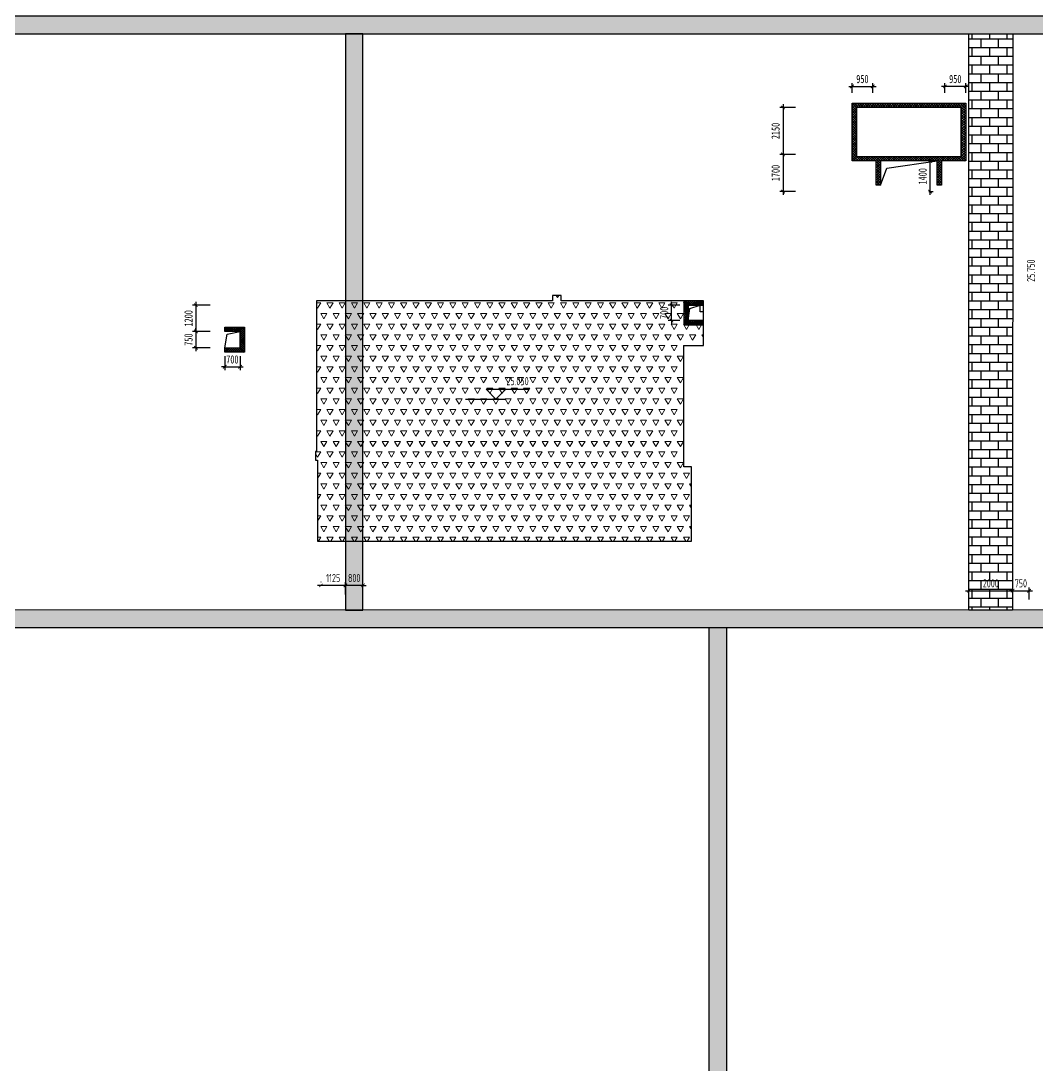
# Model space of a CAD drawing. Extents: x -302153 to 1239823, y 44204 to 1496698.
# Drawn here: x 1051799 to 1098292, y 829547 to 877340 of the extents above; entities that cross this region are included whole.
import ezdxf
from ezdxf.enums import TextEntityAlignment as Align

# ---------------------------------------------------------------- set-up
doc = ezdxf.new("R2010")
doc.units = 0
doc.header["$LTSCALE"] = 1500
doc.header["$MEASUREMENT"] = 0
doc.layers.get('0').update_dxf_attribs({"linetype": 'CONTINUOUS'})
doc.layers.get('Defpoints').update_dxf_attribs({"color": 2, "linetype": 'CONTINUOUS'})
doc.layers.add('HATCH', color=254, linetype='CONTINUOUS', lineweight=0)
for name, color, linetype in [('HATCH1', 181, 'CONTINUOUS'), ('S_HOLE', 201, 'CONTINUOUS'), ('S_HOLE_TEXT', 201, 'CONTINUOUS'), ('S_PLAN_DIMS', 3, 'CONTINUOUS'), ('SD_DIMS', 3, 'CONTINUOUS'), ('SD_THIN', 83, 'CONTINUOUS'), ('SE_HACH', 253, 'CONTINUOUS'), ('后浇带', 7, 'CONTINUOUS')]:
    doc.layers.add(name, color=color, linetype=linetype)
doc.styles.add('TH-STYLE3', font='tssdeng.shx', dxfattribs={"width": 0.7, "bigfont": 'tssdchn.shx'})
doc.styles.add('TSSD_Dimension', font='', dxfattribs={"width": 0.7})
doc.styles.add('TSSD_Label', font='tssdeng.shx', dxfattribs={"width": 0.7, "bigfont": 'hztxt.shx'})
doc.styles.get('TSSD_Dimension').set_extended_font_data('SimSun')
doc.dimstyles.new('TSSD_150_150', dxfattribs={"dimtxt": 375, "dimasz": 150, "dimexe": 150, "dimexo": 375, "dimgap": 150, "dimtad": 1, "dimdec": 0, "dimzin": 0, "dimdsep": 46, "dimtxsty": 'TSSD_Dimension', "dimblk": 'ARCHTICK', "dimblk1": 'ARCHTICK', "dimblk2": 'ARCHTICK', "dimcen": 0, "dimdle": 150, "dimclrt": 7, "dimadec": 0, "dimazin": 0, "dimtfac": 1, "dimtdec": 0, "dimtix": 1, "dimtmove": 2, "dimatfit": 3, "dimfxl": 1, "dimtolj": 1, "dimtzin": 0, "dimarcsym": 0})
pattern_1 = [(45, (0, 0), (-44.9012806, 44.9012806), []), (135, (0, 0), (-44.9012806, -44.9012806), [])]

# ---------------------------------------------------------------- blocks, each defined once
blk = doc.blocks.new('_ArchTick')
at = {"color": 0, "const_width": 0.25}
blk.add_lwpolyline([(-0.53, -0.53), (0.53, 0.53)], dxfattribs=at)
blk = doc.blocks.new('*D82')
at = {"layer": 'Defpoints', "color": 0, "transparency": 16777216}
for p in [(1081568, 864327), (1082324, 864327), (1082323, 863627)]:
    blk.add_point(p, dxfattribs=at)
at = {"layer": 'S_HOLE', "color": 0, "lineweight": -2, "transparency": 16777216}
for p, q in [((1081949, 864327), (1081418, 864327)), ((1081568, 864327), (1081568, 864477)), ((1081568, 863627), (1081568, 864327)), ((1081948, 863627), (1081418, 863627)), ((1081568, 863627), (1081568, 863477))]:
    blk.add_line(p, q, dxfattribs=at)
at = {"layer": 'S_HOLE', "color": 0, "lineweight": -2, "transparency": 16777216, "xscale": 150, "yscale": 150, "zscale": 150}
for p, rotation in [((1081568, 864327), 270), ((1081568, 863627), 90)]:
    blk.add_blockref('_ArchTick', p, dxfattribs=dict(at, rotation=rotation))
at = {"layer": 'S_HOLE', "color": 7, "transparency": 16777216, "insert": (1081230, 863977), "char_height": 375, "attachment_point": 5, "rotation": 90, "style": 'TSSD_Dimension'}
blk.add_mtext('\\A1;700', dxfattribs=at)
blk = doc.blocks.new('*D84')
at = {"layer": 'Defpoints', "color": 0, "transparency": 16777216}
for p in [(1061124, 862377), (1061824, 862377), (1061824, 861507)]:
    blk.add_point(p, dxfattribs=at)
at = {"layer": 'S_HOLE', "color": 0, "lineweight": -2, "transparency": 16777216}
for p, q in [((1061124, 862002), (1061124, 861357)), ((1061824, 862002), (1061824, 861357)), ((1061124, 861507), (1060974, 861507)), ((1061124, 861507), (1061824, 861507)), ((1061824, 861507), (1061974, 861507))]:
    blk.add_line(p, q, dxfattribs=at)
at = {"layer": 'S_HOLE', "color": 0, "lineweight": -2, "transparency": 16777216, "xscale": 150, "yscale": 150, "zscale": 150}
blk.add_blockref('_ArchTick', (1061124, 861507), dxfattribs=at)
at = {"layer": 'S_HOLE', "color": 0, "lineweight": -2, "transparency": 16777216, "xscale": 150, "yscale": 150, "zscale": 150, "rotation": 180}
blk.add_blockref('_ArchTick', (1061824, 861507), dxfattribs=at)
at = {"layer": 'S_HOLE', "color": 7, "transparency": 16777216, "insert": (1061474, 861844), "char_height": 375, "attachment_point": 5, "style": 'TSSD_Dimension'}
blk.add_mtext('\\A1;700', dxfattribs=at)
blk = doc.blocks.new('*D85')
at = {"layer": 'Defpoints', "color": 0, "transparency": 16777216}
for p in [(1060831, 863127), (1059806, 862377), (1060831, 862377)]:
    blk.add_point(p, dxfattribs=at)
at = {"layer": 'S_HOLE', "color": 0, "lineweight": -2, "transparency": 16777216}
for p, q in [((1059806, 863127), (1059806, 863277)), ((1060456, 863127), (1059656, 863127)), ((1059806, 863127), (1059806, 862377)), ((1060456, 862377), (1059656, 862377)), ((1059806, 862377), (1059806, 862227))]:
    blk.add_line(p, q, dxfattribs=at)
at = {"layer": 'S_HOLE', "color": 0, "lineweight": -2, "transparency": 16777216, "xscale": 150, "yscale": 150, "zscale": 150}
for p, rotation in [((1059806, 863127), 270), ((1059806, 862377), 90)]:
    blk.add_blockref('_ArchTick', p, dxfattribs=dict(at, rotation=rotation))
at = {"layer": 'S_HOLE', "color": 7, "transparency": 16777216, "insert": (1059469, 862752), "char_height": 375, "attachment_point": 5, "rotation": 90, "style": 'TSSD_Dimension'}
blk.add_mtext('\\A1;750', dxfattribs=at)
blk = doc.blocks.new('*D86')
at = {"layer": 'Defpoints', "color": 0, "transparency": 16777216}
for p in [(1060831, 864327), (1059806, 863127), (1060831, 863127)]:
    blk.add_point(p, dxfattribs=at)
at = {"layer": 'S_HOLE', "color": 0, "lineweight": -2, "transparency": 16777216}
for p, q in [((1060456, 864327), (1059656, 864327)), ((1059806, 864477), (1059806, 862977)), ((1060456, 863127), (1059656, 863127))]:
    blk.add_line(p, q, dxfattribs=at)
at = {"layer": 'S_HOLE', "color": 0, "lineweight": -2, "transparency": 16777216, "xscale": 150, "yscale": 150, "zscale": 150}
for p, rotation in [((1059806, 864327), 90), ((1059806, 863127), 270)]:
    blk.add_blockref('_ArchTick', p, dxfattribs=dict(at, rotation=rotation))
at = {"layer": 'S_HOLE', "color": 7, "transparency": 16777216, "insert": (1059469, 863727), "char_height": 375, "attachment_point": 5, "rotation": 90, "style": 'TSSD_Dimension'}
blk.add_mtext('\\A1;1200', dxfattribs=at)
blk = doc.blocks.new('*D122')
at = {"layer": 'Defpoints', "color": 0, "transparency": 16777216}
for p in [(1092965, 870927), (1093393, 870927), (1092965, 869527)]:
    blk.add_point(p, dxfattribs=at)
at = {"layer": 'S_HOLE', "color": 0, "lineweight": -2, "transparency": 16777216}
for p, q in [((1093340, 870927), (1093543, 870927)), ((1093393, 869377), (1093393, 871077)), ((1093340, 869527), (1093543, 869527))]:
    blk.add_line(p, q, dxfattribs=at)
at = {"layer": 'S_HOLE', "color": 0, "lineweight": -2, "transparency": 16777216, "xscale": 150, "yscale": 150, "zscale": 150}
for p, rotation in [((1093393, 870927), 90), ((1093393, 869527), 270)]:
    blk.add_blockref('_ArchTick', p, dxfattribs=dict(at, rotation=rotation))
at = {"layer": 'S_HOLE', "color": 7, "transparency": 16777216, "insert": (1093056, 870227), "char_height": 375, "attachment_point": 5, "rotation": 90, "style": 'TSSD_Dimension'}
blk.add_mtext('\\A1;1400', dxfattribs=at)
blk = doc.blocks.new('*D166')
at = {"layer": 'Defpoints', "color": 0, "transparency": 16777216}
for p in [(1087614, 873377), (1086667, 871227), (1087614, 871227)]:
    blk.add_point(p, dxfattribs=at)
at = {"layer": 'SD_DIMS', "color": 0, "lineweight": -2, "transparency": 16777216}
for p, q in [((1087239, 873377), (1086517, 873377)), ((1086667, 873527), (1086667, 871077)), ((1087239, 871227), (1086517, 871227))]:
    blk.add_line(p, q, dxfattribs=at)
at = {"layer": 'SD_DIMS', "color": 0, "lineweight": -2, "transparency": 16777216, "xscale": 150, "yscale": 150, "zscale": 150}
for p, rotation in [((1086667, 873377), 90), ((1086667, 871227), 270)]:
    blk.add_blockref('_ArchTick', p, dxfattribs=dict(at, rotation=rotation))
at = {"layer": 'SD_DIMS', "color": 7, "transparency": 16777216, "insert": (1086329, 872302), "char_height": 375, "attachment_point": 5, "rotation": 90, "style": 'TSSD_Dimension'}
blk.add_mtext('\\A1;2150', dxfattribs=at)
blk = doc.blocks.new('*D167')
at = {"layer": 'Defpoints', "color": 0, "transparency": 16777216}
for p in [(1087614, 871227), (1086667, 869527), (1087614, 869527)]:
    blk.add_point(p, dxfattribs=at)
at = {"layer": 'SD_DIMS', "color": 0, "lineweight": -2, "transparency": 16777216}
for p, q in [((1086667, 871377), (1086667, 869377)), ((1087239, 871227), (1086517, 871227)), ((1087239, 869527), (1086517, 869527))]:
    blk.add_line(p, q, dxfattribs=at)
at = {"layer": 'SD_DIMS', "color": 0, "lineweight": -2, "transparency": 16777216, "xscale": 150, "yscale": 150, "zscale": 150}
for p, rotation in [((1086667, 871227), 90), ((1086667, 869527), 270)]:
    blk.add_blockref('_ArchTick', p, dxfattribs=dict(at, rotation=rotation))
at = {"layer": 'SD_DIMS', "color": 7, "transparency": 16777216, "insert": (1086329, 870377), "char_height": 375, "attachment_point": 5, "rotation": 90, "style": 'TSSD_Dimension'}
blk.add_mtext('\\A1;1700', dxfattribs=at)
blk = doc.blocks.new('*D171')
at = {"layer": 'Defpoints', "color": 0, "transparency": 16777216}
for p in [(1090774, 874340), (1089824, 873677), (1090774, 873677)]:
    blk.add_point(p, dxfattribs=at)
at = {"layer": 'S_HOLE', "color": 0, "lineweight": -2, "transparency": 16777216}
for p, q in [((1089674, 874340), (1090924, 874340)), ((1089824, 874052), (1089824, 874490)), ((1090774, 874052), (1090774, 874490))]:
    blk.add_line(p, q, dxfattribs=at)
at = {"layer": 'S_HOLE', "color": 0, "lineweight": -2, "transparency": 16777216, "xscale": 150, "yscale": 150, "zscale": 150, "rotation": 180}
blk.add_blockref('_ArchTick', (1089824, 874340), dxfattribs=at)
at = {"layer": 'S_HOLE', "color": 0, "lineweight": -2, "transparency": 16777216, "xscale": 150, "yscale": 150, "zscale": 150}
blk.add_blockref('_ArchTick', (1090774, 874340), dxfattribs=at)
at = {"layer": 'S_HOLE', "color": 7, "transparency": 16777216, "insert": (1090299, 874677), "char_height": 375, "attachment_point": 5, "style": 'TSSD_Dimension'}
blk.add_mtext('\\A1;950', dxfattribs=at)
blk = doc.blocks.new('*D172')
at = {"layer": 'Defpoints', "color": 0, "transparency": 16777216}
for p in [(1094074, 874340), (1094074, 873677), (1095024, 873677)]:
    blk.add_point(p, dxfattribs=at)
at = {"layer": 'S_HOLE', "color": 0, "lineweight": -2, "transparency": 16777216}
for p, q in [((1095174, 874340), (1093924, 874340)), ((1094074, 874052), (1094074, 874490)), ((1095024, 874052), (1095024, 874490))]:
    blk.add_line(p, q, dxfattribs=at)
at = {"layer": 'S_HOLE', "color": 0, "lineweight": -2, "transparency": 16777216, "xscale": 150, "yscale": 150, "zscale": 150, "rotation": 180}
blk.add_blockref('_ArchTick', (1094074, 874340), dxfattribs=at)
at = {"layer": 'S_HOLE', "color": 0, "lineweight": -2, "transparency": 16777216, "xscale": 150, "yscale": 150, "zscale": 150}
blk.add_blockref('_ArchTick', (1095024, 874340), dxfattribs=at)
at = {"layer": 'S_HOLE', "color": 7, "transparency": 16777216, "insert": (1094549, 874677), "char_height": 375, "attachment_point": 5, "style": 'TSSD_Dimension'}
blk.add_mtext('\\A1;950', dxfattribs=at)
blk = doc.blocks.new('*D358')
at = {"layer": 'Defpoints', "color": 0, "transparency": 16777216}
for p in [(-103900, 57781), (-105901, 56598), (-103900, 56597)]:
    blk.add_point(p, dxfattribs=at)
at = {"layer": 'S_PLAN_DIMS', "color": 0, "lineweight": -2, "transparency": 16777216}
for p, q in [((-105901, 57048), (-105901, 57931)), ((-103900, 57047), (-103900, 57931)), ((-106051, 57781), (-103750, 57781))]:
    blk.add_line(p, q, dxfattribs=at)
at = {"layer": 'S_PLAN_DIMS', "color": 0, "lineweight": -2, "transparency": 16777216, "xscale": 150, "yscale": 150, "zscale": 150, "rotation": 180}
blk.add_blockref('_ArchTick', (-105901, 57781), dxfattribs=at)
at = {"layer": 'S_PLAN_DIMS', "color": 0, "lineweight": -2, "transparency": 16777216, "xscale": 150, "yscale": 150, "zscale": 150}
blk.add_blockref('_ArchTick', (-103900, 57781), dxfattribs=at)
at = {"layer": 'S_PLAN_DIMS', "color": 7, "transparency": 16777216, "insert": (-104900, 58118), "char_height": 375, "attachment_point": 5, "style": 'TH-STYLE3'}
blk.add_mtext('\\A1;2000', dxfattribs=at)
blk = doc.blocks.new('*D359')
at = {"layer": 'Defpoints', "color": 0, "transparency": 16777216}
for p in [(-103150, 57781), (-103150, 56927), (-103900, 56597)]:
    blk.add_point(p, dxfattribs=at)
at = {"layer": 'S_PLAN_DIMS', "color": 0, "lineweight": -2, "transparency": 16777216}
for p, q in [((-103900, 57047), (-103900, 57931)), ((-103150, 57377), (-103150, 57931)), ((-103900, 57781), (-104050, 57781)), ((-103900, 57781), (-103150, 57781)), ((-103150, 57781), (-103000, 57781))]:
    blk.add_line(p, q, dxfattribs=at)
at = {"layer": 'S_PLAN_DIMS', "color": 0, "lineweight": -2, "transparency": 16777216, "xscale": 150, "yscale": 150, "zscale": 150}
blk.add_blockref('_ArchTick', (-103900, 57781), dxfattribs=at)
at = {"layer": 'S_PLAN_DIMS', "color": 0, "lineweight": -2, "transparency": 16777216, "xscale": 150, "yscale": 150, "zscale": 150, "rotation": 180}
blk.add_blockref('_ArchTick', (-103150, 57781), dxfattribs=at)
at = {"layer": 'S_PLAN_DIMS', "color": 7, "transparency": 16777216, "insert": (-103525, 58118), "char_height": 375, "attachment_point": 5, "style": 'TH-STYLE3'}
blk.add_mtext('\\A1;750', dxfattribs=at)
blk = doc.blocks.new('*D382')
at = {"layer": 'Defpoints', "color": 0, "transparency": 16777216}
for p in [(-134425, 58026), (-134425, 57163), (-133625, 57163)]:
    blk.add_point(p, dxfattribs=at)
at = {"layer": 'S_PLAN_DIMS', "color": 0, "lineweight": -2, "transparency": 16777216}
for p, q in [((-134425, 58026), (-134575, 58026)), ((-134425, 57613), (-134425, 58176)), ((-133625, 58026), (-134425, 58026)), ((-133625, 57613), (-133625, 58176)), ((-133625, 58026), (-133475, 58026))]:
    blk.add_line(p, q, dxfattribs=at)
at = {"layer": 'S_PLAN_DIMS', "color": 0, "lineweight": -2, "transparency": 16777216, "xscale": 150, "yscale": 150, "zscale": 150}
blk.add_blockref('_ArchTick', (-134425, 58026), dxfattribs=at)
at = {"layer": 'S_PLAN_DIMS', "color": 0, "lineweight": -2, "transparency": 16777216, "xscale": 150, "yscale": 150, "zscale": 150, "rotation": 180}
blk.add_blockref('_ArchTick', (-133625, 58026), dxfattribs=at)
at = {"layer": 'S_PLAN_DIMS', "color": 7, "transparency": 16777216, "insert": (-134025, 58363), "char_height": 375, "attachment_point": 5, "style": 'TH-STYLE3'}
blk.add_mtext('\\A1;800', dxfattribs=at)
blk = doc.blocks.new('*D383')
at = {"layer": 'Defpoints', "color": 0, "transparency": 16777216}
for p in [(-135550, 58026), (-135550, 57740), (-134425, 57163)]:
    blk.add_point(p, dxfattribs=at)
at = {"layer": 'S_PLAN_DIMS', "color": 0, "lineweight": -2, "transparency": 16777216}
for p, q in [((-134275, 58026), (-135700, 58026)), ((-135550, 58190), (-135550, 58176)), ((-134425, 57613), (-134425, 58176))]:
    blk.add_line(p, q, dxfattribs=at)
at = {"layer": 'S_PLAN_DIMS', "color": 0, "lineweight": -2, "transparency": 16777216, "xscale": 150, "yscale": 150, "zscale": 150, "rotation": 180}
blk.add_blockref('_ArchTick', (-135550, 58026), dxfattribs=at)
at = {"layer": 'S_PLAN_DIMS', "color": 0, "lineweight": -2, "transparency": 16777216, "xscale": 150, "yscale": 150, "zscale": 150}
blk.add_blockref('_ArchTick', (-134425, 58026), dxfattribs=at)
at = {"layer": 'S_PLAN_DIMS', "color": 7, "transparency": 16777216, "insert": (-134988, 58363), "char_height": 375, "attachment_point": 5, "style": 'TH-STYLE3'}
blk.add_mtext('\\A1;1125', dxfattribs=at)
blk = doc.blocks.new('A$C1DF81372')
at = {"layer": '后浇带'}
h = blk.add_hatch(dxfattribs=at)
h.set_pattern_fill('STARS', color=8, scale=50, style=0)
h.set_pattern_definition([(0, (-2717875.16, -2156553.05), (0, 274.963), [158.75, -158.75]), (60, (-2717875.16, -2156553.05), (-238.124943, 137.4815), [158.75, -158.75]), (120, (-2717795.78, -2156415.57), (-238.124943, -137.4815), [158.75, -158.75])])
h.paths.add_polyline_path([(-180675, 83276.3), (950.2, 83274.8), (950.2, 84074.8), (-180675, 84076.3)])
h = blk.add_hatch(dxfattribs=at)
h.set_pattern_fill('STARS', color=8, scale=50, angle=-90, style=0)
h.set_pattern_definition([(270, (-2374252.9, 2727228.76), (274.963, -5e-14), [158.75, -158.75]), (330, (-2374252.9, 2727228.76), (137.4815, 238.124943), [158.75, -158.75]), (30, (-2374115.41, 2727149.4), (-137.4815, 238.124943), [158.75, -158.75])])
h.paths.add_polyline_path([(-134425, 83275.9), (-134425.1, 56899.3), (-133625.1, 56899.3), (-133625, 83275.9)])
h = blk.add_hatch(dxfattribs=at)
h.set_pattern_fill('BRICK1', color=8, scale=50, style=0)
h.set_pattern_definition([(0, (-1201073.9, -1053477.37), (0, 400), []), (90, (-1201073.9, -1053477.37), (-400, 400), [400, -400])])
h.paths.add_polyline_path([(-105899.1, 83275.7), (-103897.9, 83275.7), (-103902, 56898.7), (-105903.2, 56898.7)])
h = blk.add_hatch(dxfattribs=at)
h.set_pattern_fill('STARS', color=8, scale=50, style=0)
h.set_pattern_definition([(0, (-2717875.16, -2183729.6), (0, 274.963), [158.75, -158.75]), (60, (-2717875.16, -2183729.6), (-238.124943, 137.4815), [158.75, -158.75]), (120, (-2717795.78, -2183592.13), (-238.124943, -137.4815), [158.75, -158.75])])
h.paths.add_polyline_path([(-188925.1, 56100.2), (-65775, 56098.3), (-65775, 56898.3), (-188925.1, 56900.2)])
h = blk.add_hatch(dxfattribs=at)
h.set_pattern_fill('AR-HBONE', color=8, scale=2, angle=-90)
h.set_pattern_definition([(315, (-2370020.33, 2788297.97), (287.368196, -8e-14), [609.6, -203.2]), (45, (-2369876.65, 2788154.29), (287.368196, -8e-14), [609.6, -203.2])])
h.paths.add_polyline_path([(-117789.3, 26424.2), (-116989.3, 26424.2), (-116989.2, 56098.8), (-117789.2, 56098.8)])
at = {"layer": '后浇带', "color": 8, "elevation": -1000}
for points in [[(-180675, 83276.3), (950.2, 83274.8), (950.2, 84074.8), (-180675, 84076.3)], [(-134425, 83275.9), (-134425.1, 56899.3), (-133625.1, 56899.3), (-133625, 83275.9)], [(-117789.2, 56098.8), (-116989.2, 56098.8), (-116989.3, 26424.2), (-117789.3, 26424.2)]]:
    blk.add_lwpolyline(points, close=True, dxfattribs=at)
at = {"layer": '后浇带', "color": 8}
for points in [[(-105899.1, 83275.7), (-103897.9, 83275.7), (-103902, 56898.7), (-105903.2, 56898.7)], [(-188925.1, 56100.2), (-65775, 56098.3), (-65775, 56898.3), (-188925.1, 56900.2)]]:
    blk.add_lwpolyline(points, close=True, dxfattribs=at)
at = {"layer": 'S_PLAN_DIMS'}
for base, p1, p2, picture, middle in [((-135550, 58025.9), (-134425.1, 57162.7), (-135550, 57740.3), '*D383', (-134987.5, 58363.4)), ((-134425.1, 58025.9), (-133625.1, 57162.7), (-134425.1, 57162.7), '*D382', (-134025.1, 58363.4)), ((-103900.4, 57780.8), (-105900.5, 56597.5), (-103900.4, 56597.1), '*D358', (-104900.5, 58118.3)), ((-103150, 57780.8), (-103900.4, 56597.1), (-103150, 56927.3), '*D359', (-103525.2, 58118.3))]:
    dim = blk.add_linear_dim(base=base, p1=p1, p2=p2, dimstyle='TSSD_150_150', dxfattribs=at)
    dim.commit()
    dim.dimension.update_dxf_attribs({"geometry": picture, "text_midpoint": middle})

msp = doc.modelspace()

# ---------------------------------------------------------------- hatches: boundary and pattern name
at = {"layer": 'HATCH'}
h = msp.add_hatch(dxfattribs=at)
h.set_pattern_fill('TRIANG', color=8, scale=1500, style=0)
h.paths.add_polyline_path([(1082323.8944, 864327.3696), (1083023.895, 864327.3696), (1083023.895, 864527.3696), (1076523.895, 864527.3696), (1076523.895, 864777.3696), (1076123.895, 864777.3696), (1076123.895, 864527.3696), (1065323.895, 864527.3696), (1065323.895, 857627.3696), (1065273.895, 857627.3696), (1065273.895, 857227.3696), (1065373.895, 857227.3696), (1065373.895, 853527.3665), (1082473.895, 853527.3665), (1082473.895, 856926.9), (1082123.895, 856926.9), (1082123.895, 862477.3696), (1083023.895, 862477.3696), (1083023.895, 863627.3696), (1082324.0105, 863627.4583)])
at = {"layer": 'HATCH1'}
h = msp.add_hatch(dxfattribs=at)
h.set_pattern_fill('HOLE_MATETIEL', color=256, scale=50, style=0)
h.set_pattern_definition([(45, (699978.41, 171302.5), (-56.126601, 56.126601), []), (135, (699978.41, 171302.5), (-56.126601, -56.126601), [])])
h.paths.add_polyline_path([(1091123.8936, 869827.3696), (1090923.8942, 869827.3696), (1090923.8942, 870927.3696), (1089823.8942, 870927.3696), (1089823.8942, 873577.3696), (1095023.8936, 873577.3696), (1095023.8942, 870927.3696), (1093923.8942, 870927.3696), (1093923.8935, 869827.3696), (1093723.8934, 869827.3696), (1093723.8942, 870927.3662), (1091123.8944, 870927.3662)])
h.paths.add_polyline_path([(1090023.8942, 873377.3696), (1090023.8942, 871127.3696), (1094823.8942, 871127.3696), (1094823.8942, 873377.3696)], flags=16)
h = msp.add_hatch(dxfattribs=at)
h.set_pattern_fill('HOLE_MATETIEL', color=256, scale=20, style=0)
h.set_pattern_definition(pattern_1)
h.paths.add_polyline_path([(1083023.895, 864527.3696), (1082123.8613, 864527.3696), (1082124.0436, 863427.4837), (1083023.895, 863427.3696), (1083023.8944, 863627.3696), (1082324.0105, 863627.4583), (1082323.8944, 864327.3696), (1083023.895, 864327.3696)])
h = msp.add_hatch(dxfattribs=at)
h.set_pattern_fill('HOLE_MATETIEL', color=256, scale=20, style=0)
h.set_pattern_definition(pattern_1)
edge = h.paths.add_edge_path()
edge.add_line((1061123.9064, 863327.3696), (1062023.9064, 863327.3185))
edge.add_line((1062023.9064, 863327.3185), (1062023.8411, 862177.3582))
edge.add_line((1062023.8411, 862177.3582), (1061123.895, 862177.4093))
edge.add_line((1061123.895, 862177.4093), (1061123.895, 862377.4093))
edge.add_line((1061123.895, 862377.4093), (1061823.8525, 862377.3696))
edge.add_line((1061823.8525, 862377.3696), (1061823.895, 863127.3299))
edge.add_line((1061823.895, 863127.3299), (1061123.895, 863127.3696))
edge.add_line((1061123.895, 863127.3696), (1061123.8136, 863327.3662))

# ---------------------------------------------------------------- linework, layer by layer
for points in [[(1091123.8936, 869827.3696), (1090923.8942, 869827.3696), (1090923.8942, 870927.3696), (1089823.8942, 870927.3696), (1089823.8942, 873577.3696), (1095023.8936, 873577.3696), (1095023.8942, 870927.3696), (1093923.8942, 870927.3696), (1093923.8935, 869827.3696), (1093723.8934, 869827.3696), (1093723.8942, 870927.3662), (1091123.8944, 870927.3662)], [(1090023.8942, 873377.3696), (1090023.8942, 871127.3696), (1094823.8942, 871127.3696), (1094823.8942, 873377.3696)]]:
    msp.add_lwpolyline(points, close=True, dxfattribs=at)
for points in [[(1083023.895, 864527.3696), (1082123.8613, 864527.3696), (1082124.0436, 863427.4837), (1083023.895, 863427.3696), (1083023.8944, 863627.3696), (1082324.0105, 863627.4583), (1082323.8944, 864327.3696), (1083023.895, 864327.3696), (1083023.895, 864527.3696)], [(1061123.9064, 863327.3696), (1062023.9064, 863327.3185), (1062023.8411, 862177.3582), (1061123.895, 862177.4093), (1061123.895, 862377.4093), (1061823.8525, 862377.3696), (1061823.895, 863127.3299), (1061123.895, 863127.3696), (1061123.8136, 863327.3662)]]:
    msp.add_lwpolyline(points, dxfattribs=at)
at = {"layer": 'S_HOLE'}
for points in [[(1091123.8911, 869827.3696), (1091418.392, 870602.1656), (1093723.8949, 870935.5279)], [(1082324.0105, 863627.4606), (1082398.0546, 864174.1805), (1082873.8944, 864324.4606)], [(1061123.8523, 862374.4606), (1061236.5165, 862997.8828), (1061823.895, 863127.3299)]]:
    msp.add_lwpolyline(points, dxfattribs=at)
msp.add_lwpolyline([(1082323.8944, 864327.3696), (1082323.8944, 864327.3696), (1082324.0105, 863627.4583), (1083024.0105, 863627.4583), (1083023.895, 864027.3696), (1082873.8944, 864027.3696), (1082873.8944, 864327.3696)], close=True, dxfattribs=at)
at = {"layer": 'SD_THIN', "color": 1}
for p, q in [((1073529.7502, 860027.5077), (1073079.7502, 860477.5077)), ((1073079.7502, 860477.5077), (1073979.7502, 860477.5077)), ((1073529.7502, 860027.5077), (1073979.7502, 860477.5077)), ((1073979.7502, 860477.5077), (1075029.7502, 860477.5077)), ((1072135.8152, 860027.5077), (1073979.7502, 860027.5077))]:
    msp.add_line(p, q, dxfattribs=at)
at = {"layer": 'SE_HACH', "color": 8}
msp.add_lwpolyline([(1083023.895, 864527.3696), (1076523.895, 864527.3696), (1076523.895, 864777.3696), (1076123.895, 864777.3696), (1076123.895, 864527.3696), (1065323.895, 864527.3696), (1065323.895, 857627.3696), (1065273.895, 857627.3696), (1065273.895, 857227.3696), (1065373.895, 857227.3696), (1065373.895, 853527.3665), (1082473.895, 853527.3665), (1082473.895, 856926.9), (1082123.895, 856926.9), (1082123.895, 862477.3696), (1083023.895, 862477.3696), (1083023.895, 864027.3696)], close=True, dxfattribs=at)

# ---------------------------------------------------------------- block references
at = {"layer": 'S_HOLE_TEXT'}
msp.add_blockref('A$C1DF81372', (1201073.895, 793477.3719), dxfattribs=at)

# ---------------------------------------------------------------- texts
at = {"layer": 'SD_THIN', "color": 2, "style": 'TSSD_Label', "width": 0.7}
msp.add_text('25.750', height=375, rotation=90, dxfattribs=at).set_placement((1098310.8201, 866418.4932, 0.0006), align=Align.BOTTOM_RIGHT)
at = {"layer": 'SD_THIN', "color": 1, "style": 'TSSD_Label', "width": 0.7}
msp.add_text('25.050', height=375, dxfattribs=at).set_placement((1075029.7502, 860552.5077), align=Align.BOTTOM_RIGHT)

# ---------------------------------------------------------------- dimensions: what is measured, and where the dimension line sits
at = {"layer": 'S_HOLE'}
for base, p1, p2, picture, middle in [((1090773.8911, 874339.8218), (1089823.895, 873677.3696), (1090773.8911, 873677.3696), '*D171', (1090298.8931, 874677.3218)), ((1094073.8949, 874339.8218), (1095023.895, 873677.3696), (1094073.8949, 873677.3696), '*D172', (1094548.895, 874677.3218)), ((1061823.8525, 861506.5619), (1061123.8107, 862377.3696), (1061823.8525, 862377.3696), '*D84', (1061473.8316, 861844.0619))]:
    dim = msp.add_linear_dim(base=base, p1=p1, p2=p2, dimstyle='TSSD_150_150', dxfattribs=at)
    dim.commit()
    dim.dimension.update_dxf_attribs({"geometry": picture, "text_midpoint": middle})
for base, p1, p2, picture, middle in [((1093393.3053, 870927.3696), (1092964.5419, 869527.3696), (1092964.5419, 870927.3696), '*D122', (1093055.8053, 870227.3696)), ((1059806.0839, 863127.3573), (1060830.6724, 864327.3696), (1060830.6724, 863127.3573), '*D86', (1059468.5839, 863727.3635)), ((1081567.6262, 864327.3696), (1082323.2703, 863627.3949), (1082323.895, 864327.3696), '*D82', (1081230.1262, 863977.3823)), ((1059806.0839, 862377.4409), (1060830.6724, 863127.3573), (1060831.0156, 862377.4409), '*D85', (1059468.5839, 862752.3991))]:
    dim = msp.add_linear_dim(base=base, p1=p1, p2=p2, angle=90, dimstyle='TSSD_150_150', dxfattribs=at)
    dim.commit()
    dim.dimension.update_dxf_attribs({"geometry": picture, "text_midpoint": middle})
at = {"layer": 'SD_DIMS'}
for base, p1, p2, picture, middle in [((1086666.6989, 871227.3696), (1087614.4155, 873377.3696), (1087614.4155, 871227.3696), '*D166', (1086329.1989, 872302.3696)), ((1086666.6989, 869527.3696), (1087614.4155, 871227.3696), (1087614.4155, 869527.3696), '*D167', (1086329.1989, 870377.3696))]:
    dim = msp.add_linear_dim(base=base, p1=p1, p2=p2, angle=90, dimstyle='TSSD_150_150', dxfattribs=at)
    dim.commit()
    dim.dimension.update_dxf_attribs({"geometry": picture, "text_midpoint": middle})

doc.saveas('drawing.dxf')
